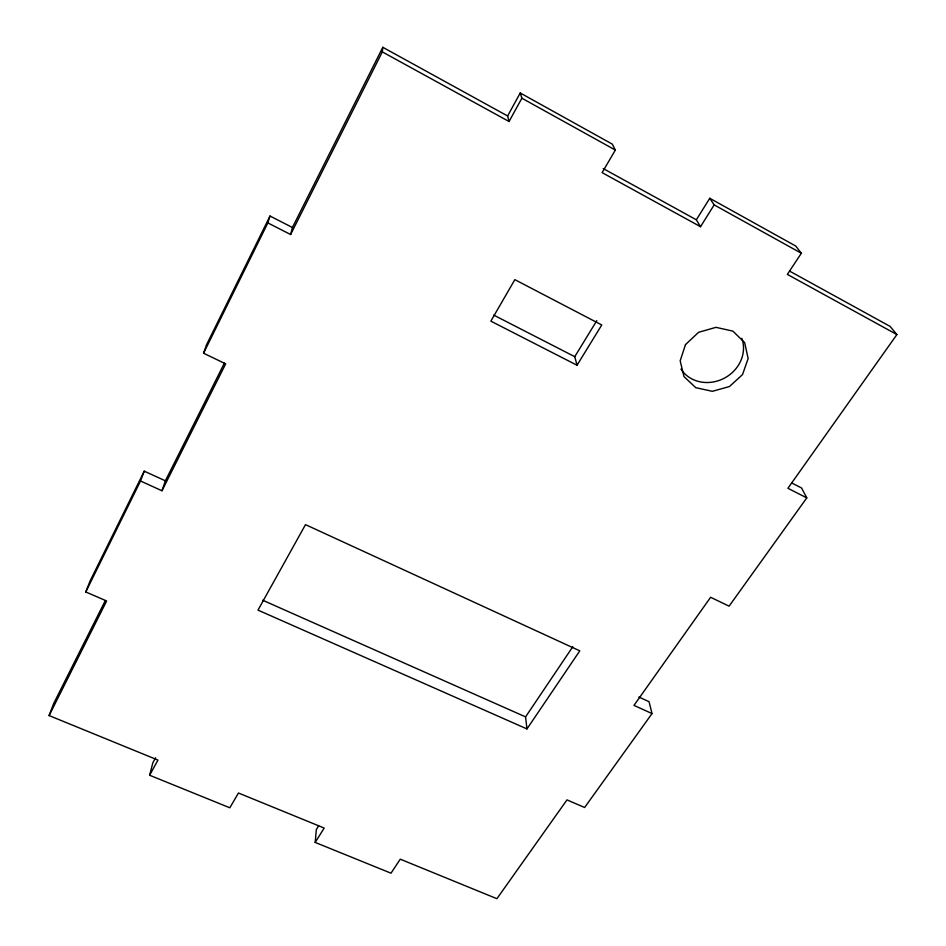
<?xml version="1.0" encoding="UTF-8"?>
<svg xmlns="http://www.w3.org/2000/svg" width="946" height="946" viewBox="0 0 946 946"><rect width="100%" height="100%" fill="white"/><g stroke="black" fill="none" stroke-linecap="round" stroke-linejoin="round"><path stroke-width="1.42" d="M638.881 697.036L649.062 701.696L652.019 713.58L584.628 807.494L566.985 799.878L496.91 898.7L400.264 859.181L390.994 873.193L315.184 842.425L316.354 829.5L318.577 825.941M382.314 51.888L382.799 47.3L507.624 115.98L509.054 121.514L382.314 51.888L290.623 234.513L267.848 222.925L270 216.031L292.42 227.489L290.623 234.513M315.184 842.425L324.182 828.057L238.475 793.02L229.819 807.789L149.622 775.247L152.85 762.772L155.605 757.758M165.373 480.816L144.23 471.155L140.528 481.006L161.979 490.761L165.373 480.816L224.391 363.134M161.979 490.761L225.68 363.867L203.567 353.213L206.535 344.77L270 216.031M149.622 775.247L157.958 760.087L49.109 715.578L53.662 703.552L105.337 600.533M49.109 715.578L106.638 600.982L85.779 591.971L90.059 581.033L144.23 471.155M85.779 591.971L140.528 481.006M203.567 353.213L267.848 222.925M292.42 227.489L382.799 47.3M507.624 115.98L520.229 92.98L612.334 144.147L615.349 150.059L602.117 172.633L700.525 226.697L714.171 204.892L709.76 198.282L696.351 219.803L700.525 226.697M509.054 121.514L521.873 98.207L520.229 92.98M577.036 365.239L601.762 324.975L514.849 279.649L490.844 321.132L577.036 365.239L574.754 356.689L596.82 320.623M709.76 198.282L795.74 246.043L801.345 253.256L787.356 274.387L896.891 334.565L787.912 488.278L806.784 497.892L729.094 606.173L710.623 597.281L633.974 705.385L652.019 713.58M526.969 728.928L579.792 650.848L305.499 524.64L257.986 610.111L526.969 728.928L525.574 716.891L572.791 646.733M262.692 600.237L525.574 716.891M791.601 482.898L801.546 487.97L806.784 497.892M493.682 315.089L574.754 356.689M603.193 168.554L696.351 219.803M789.709 271.171L890.103 326.405L896.891 334.565M521.873 98.207L615.349 150.059M714.171 204.892L801.345 253.256M741.806 338.29A34.281 30.84 -28.2 0 1 723.761 378.471A34.281 30.84 -28.2 0 1 680.954 369.106M685.495 344.592L680.174 360.816L683.982 376.567L695.759 387.683L712.362 391.313L729.437 386.547L742.527 374.581L748.132 358.51L744.644 342.594L732.89 331.135L715.992 327.34L698.609 332.294L685.495 344.592"/></g></svg>
